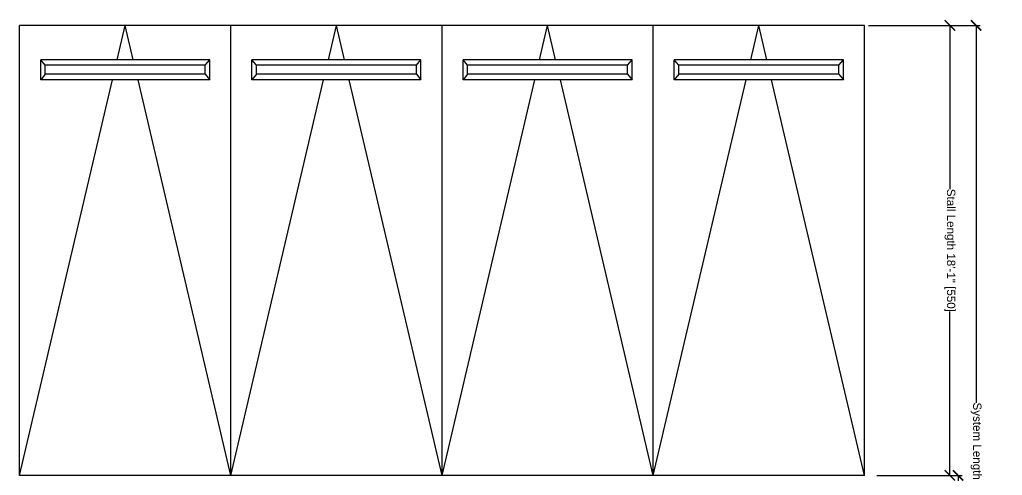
# Model space of a CAD drawing. Extents: x -210816 to 22943, y 10566 to 41486.
# Drawn here: x 13373.3 to 13845.9, y 14425.5 to 14644.8 of the extents above; entities that cross this region are included whole.
import ezdxf

# ---------------------------------------------------------------- set-up
doc = ezdxf.new("R2010")
doc.units = 0
doc.header["$MEASUREMENT"] = 0
doc.layers.get('0').update_dxf_attribs({"linetype": 'CONTINUOUS'})
doc.layers.get('DEFPOINTS').update_dxf_attribs({"linetype": 'CONTINUOUS'})
doc.layers.add('DIM', color=6, linetype='CONTINUOUS')
doc.styles.get("Standard").update_dxf_attribs({"font": 'arial.ttf'})
doc.dimstyles.get("Standard").update_dxf_attribs({"dimtxt": 5, "dimasz": 5, "dimexe": 2, "dimexo": 2, "dimgap": 0.09, "dimtad": 0, "dimtih": 1, "dimtoh": 1, "dimdec": 1, "dimzin": 0, "dimdsep": 46, "dimlunit": 4, "dimtxsty": 'Standard', "dimblk": 'ARCHTICK', "dimcen": -0.09, "dimadec": 0, "dimazin": 0, "dimtfac": 1, "dimtdec": 4, "dimtofl": 0, "dimtmove": 0, "dimatfit": 3, "dimldrblk": 'ARCHTICK', "dimfxl": 1, "dimtolj": 1, "dimtzin": 0, "dimarcsym": 0})

# ---------------------------------------------------------------- blocks, each defined once
blk = doc.blocks.new('A$C28643')
for p, q in [((0, 0), (0, 216.53)), ((101.57, 216.53), (0, 216.53)), ((46.92, 200.03), (50.79, 216.53)), ((54.66, 200.03), (50.79, 216.53)), ((101.57, 0), (101.57, 216.53)), ((91.46, 200.03), (10.11, 200.03)), ((10.11, 190.33), (10.11, 200.03)), ((12.33, 197.32), (10.11, 200.03)), ((89.25, 197.32), (91.46, 200.03)), ((91.46, 190.33), (91.46, 200.03)), ((12.33, 193.03), (12.33, 197.32)), ((89.25, 197.32), (12.33, 197.32)), ((89.25, 193.03), (89.25, 197.32)), ((0, 0), (44.64, 190.33)), ((12.33, 193.03), (10.11, 190.33)), ((91.46, 190.33), (10.11, 190.33)), ((89.25, 193.03), (12.33, 193.03)), ((101.57, 0), (56.93, 190.33)), ((89.25, 193.03), (91.46, 190.33)), ((101.57, 0), (0, 0))]:
    blk.add_line(p, q)
blk = doc.blocks.new('A$C6084')
for p in [(0, 0), (101.57, 0), (203.15, 0), (304.72, 0)]:
    blk.add_blockref('A$C28643', p)
blk = doc.blocks.new('_ARCHTICK')
at = {"color": 0, "linetype": 'ByBlock', "const_width": 0.15}
blk.add_lwpolyline([(-0.5, -0.5), (0.5, 0.5)], dxfattribs=at)
blk = doc.blocks.new('*D15893')
at = {"layer": 'DEFPOINTS', "color": 0}
for p in [(13787.46, 14425.46), (13787.46, 14208.92), (13824.65, 14208.92)]:
    blk.add_point(p, dxfattribs=at)
at = {"layer": 'DIM', "color": 0, "lineweight": -2}
for p, q in [((13789.46, 14425.46), (13826.65, 14425.46)), ((13824.65, 14425.46), (13824.65, 14346.58)), ((13824.65, 14208.92), (13824.65, 14287.8)), ((13789.46, 14208.92), (13826.65, 14208.92))]:
    blk.add_line(p, q, dxfattribs=at)
at = {"layer": 'DIM', "color": 0, "lineweight": -2, "xscale": 5, "yscale": 5, "zscale": 5}
for p, rotation in [((13824.65, 14425.46), 90), ((13824.65, 14208.92), 270)]:
    blk.add_blockref('_ARCHTICK', p, dxfattribs=dict(at, rotation=rotation))
at = {"layer": 'DIM', "color": 0, "insert": (13824.65, 14317.19), "char_height": 4, "attachment_point": 5, "rotation": 270}
blk.add_mtext('\\A1;Stall Length 18\'-1" [550]', dxfattribs=at)
blk = doc.blocks.new('*D15897')
at = {"layer": 'DEFPOINTS', "color": 0}
for p in [(13779.58, 14641.99), (13783.52, 14425.46), (13820.72, 14425.46)]:
    blk.add_point(p, dxfattribs=at)
at = {"layer": 'DIM', "color": 0, "lineweight": -2}
for p, q in [((13781.58, 14641.99), (13822.72, 14641.99)), ((13820.72, 14641.99), (13820.72, 14563.12)), ((13820.72, 14425.46), (13820.72, 14504.33)), ((13785.52, 14425.46), (13822.72, 14425.46))]:
    blk.add_line(p, q, dxfattribs=at)
at = {"layer": 'DIM', "color": 0, "lineweight": -2, "xscale": 5, "yscale": 5, "zscale": 5}
for p, rotation in [((13820.72, 14641.99), 90), ((13820.72, 14425.46), 270)]:
    blk.add_blockref('_ARCHTICK', p, dxfattribs=dict(at, rotation=rotation))
at = {"layer": 'DIM', "color": 0, "insert": (13820.72, 14533.72), "char_height": 4, "attachment_point": 5, "rotation": 270}
blk.add_mtext('\\A1;Stall Length 18\'-1" [550]', dxfattribs=at)
blk = doc.blocks.new('*D15898')
at = {"layer": 'DEFPOINTS', "color": 0}
for p in [(13779.58, 14641.99), (13787.46, 14208.92), (13833.3, 14208.92)]:
    blk.add_point(p, dxfattribs=at)
at = {"layer": 'DIM', "color": 0, "lineweight": -2}
for p, q in [((13781.58, 14641.99), (13835.3, 14641.99)), ((13833.3, 14641.99), (13833.3, 14460.28)), ((13833.3, 14208.92), (13833.3, 14390.63)), ((13789.46, 14208.92), (13835.3, 14208.92))]:
    blk.add_line(p, q, dxfattribs=at)
at = {"layer": 'DIM', "color": 0, "lineweight": -2, "xscale": 5, "yscale": 5, "zscale": 5}
for p, rotation in [((13833.3, 14641.99), 90), ((13833.3, 14208.92), 270)]:
    blk.add_blockref('_ARCHTICK', p, dxfattribs=dict(at, rotation=rotation))
at = {"layer": 'DIM', "color": 0, "insert": (13833.3, 14425.46), "char_height": 4, "attachment_point": 5, "rotation": 270}
blk.add_mtext('\\A1;System Length 36\'-1" [1100]', dxfattribs=at)

msp = doc.modelspace()

# ---------------------------------------------------------------- block references
msp.add_blockref('A$C6084', (13373.29, 14425.46))

# ---------------------------------------------------------------- dimensions: what is measured, and where the dimension line sits
at = {"layer": 'DIM'}
for base, p1, p2, text, picture, middle in [((13820.72, 14425.46), (13779.58, 14641.99), (13783.52, 14425.46), 'Stall Length <>', '*D15897', (13820.72, 14533.72)), ((13833.3, 14208.92), (13779.58, 14641.99), (13787.46, 14208.92), 'System Length <>', '*D15898', (13833.3, 14425.46)), ((13824.65, 14208.92), (13787.46, 14425.46), (13787.46, 14208.92), 'Stall Length <>', '*D15893', (13824.65, 14317.19))]:
    dim = msp.add_linear_dim(base=base, p1=p1, p2=p2, angle=90, text=text, dimstyle='Standard', override={"dimtxt": 4, "dimdec": 0}, dxfattribs=at)
    dim.commit()
    dim.dimension.update_dxf_attribs({"geometry": picture, "text_midpoint": middle, "text_rotation": 270})

doc.saveas('drawing.dxf')
